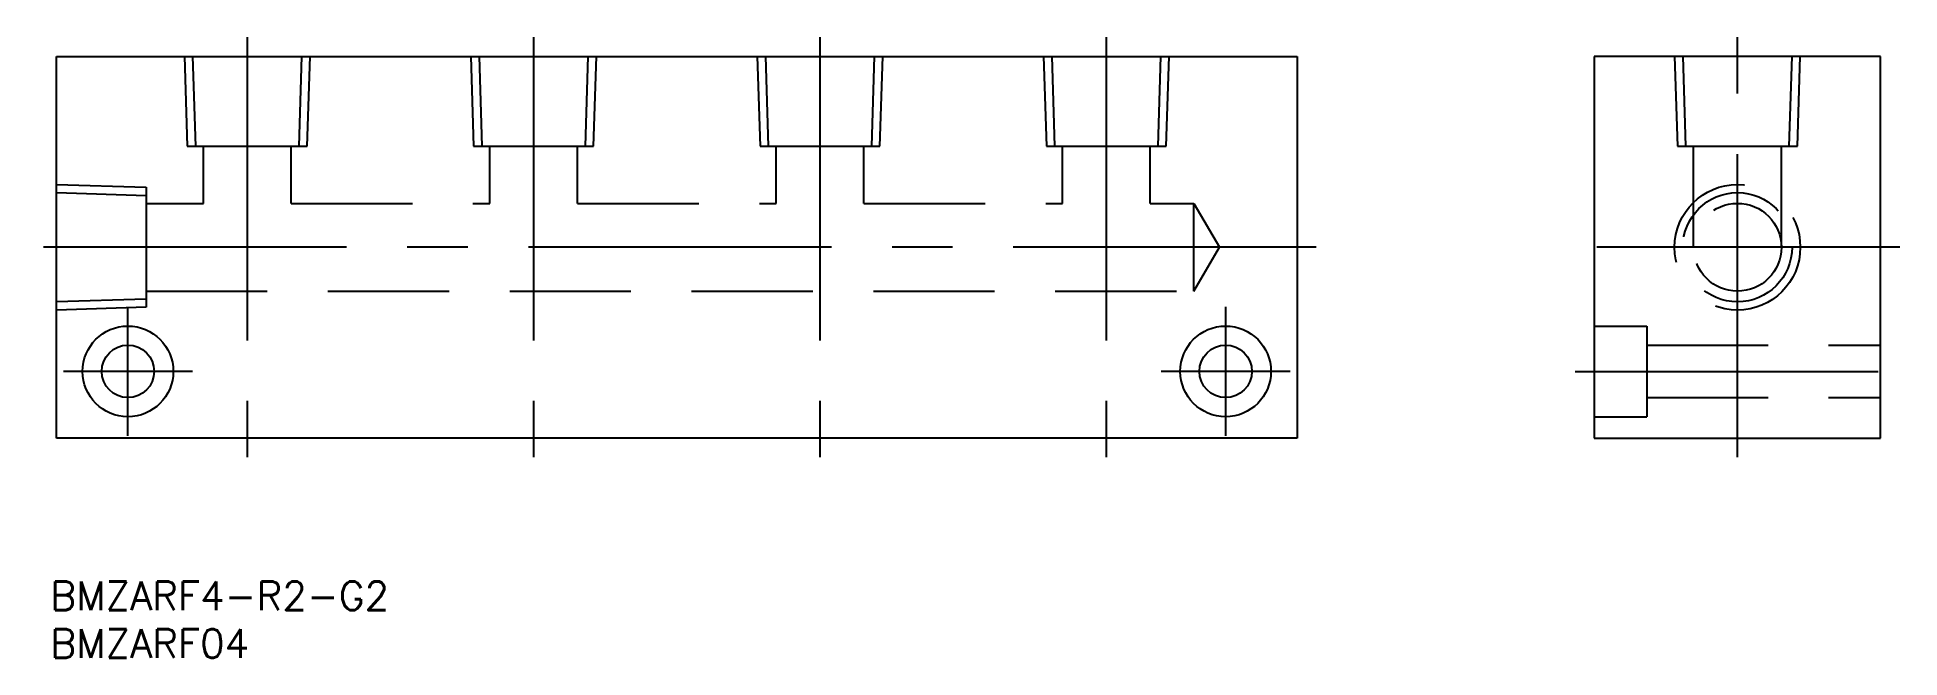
# Model space of a CAD drawing. Extents: x -2 to 193, y -23 to 42.
import ezdxf

# ---------------------------------------------------------------- set-up
doc = ezdxf.new("R2010")
doc.units = 0
doc.linetypes.add('CENTER', pattern=[50.8, 31.75, -6.35, 6.35, -6.35])
doc.linetypes.add('DASHED', pattern=[19.05, 12.7, -6.35])
doc.layers.get('0').update_dxf_attribs({"linetype": 'CONTINUOUS'})
doc.layers.add('CENTER', color=1, linetype='CONTINUOUS')
doc.styles.get("Standard").update_dxf_attribs({"font": 'txt.shx', "height": 3, "bigfont": 'bigfont.shx'})

# ---------------------------------------------------------------- blocks, each defined once
blk = doc.blocks.new('*U2')
at = {"color": 7, "linetype": 'CONTINUOUS'}
blk.add_text('BMZARF4-R2-G2', height=3, dxfattribs=at).set_placement((-0.625, -18))
blk = doc.blocks.new('*U3')
at = {"color": 7, "linetype": 'CONTINUOUS'}
blk.add_text('BMZARF04', height=3, dxfattribs=at).set_placement((-0.625, -23))

msp = doc.modelspace()

# ---------------------------------------------------------------- linework, layer by layer
at = {"color": 7, "linetype": 'CONTINUOUS'}
for p, q in [((0, 40), (130, 40)), ((0, 0), (0, 40)), ((130, 40), (130, 0)), ((191.12, 40), (161.12, 40)), ((161.12, 40), (161.12, 0)), ((191.12, 0), (191.12, 40)), ((130, 0), (0, 0)), ((161.12, 0), (191.12, 0))]:
    msp.add_line(p, q, dxfattribs=at)
at = {"color": 3, "linetype": 'DASHED'}
for p, q in [((13.42, 40), (13.72, 30.6)), ((14.28, 40), (14.57, 30.6)), ((25.43, 30.6), (25.72, 40)), ((26.28, 30.6), (26.58, 40)), ((43.42, 40), (43.72, 30.6)), ((44.28, 40), (44.57, 30.6)), ((55.43, 30.6), (55.72, 40)), ((56.28, 30.6), (56.58, 40)), ((73.42, 40), (73.72, 30.6)), ((74.28, 40), (74.57, 30.6)), ((85.43, 30.6), (85.72, 40)), ((86.28, 30.6), (86.58, 40)), ((103.42, 40), (103.72, 30.6)), ((104.28, 40), (104.57, 30.6)), ((115.43, 30.6), (115.72, 40)), ((116.28, 30.6), (116.58, 40)), ((169.54, 40), (169.84, 30.6)), ((170.4, 40), (170.69, 30.6)), ((181.55, 30.6), (181.84, 40)), ((182.41, 30.6), (182.7, 40)), ((13.72, 30.6), (26.28, 30.6)), ((15.4, 24.6), (15.4, 30.6)), ((24.6, 24.6), (24.6, 30.6)), ((43.72, 30.6), (56.28, 30.6)), ((45.4, 24.6), (45.4, 30.6)), ((54.6, 24.6), (54.6, 30.6)), ((73.72, 30.6), (86.28, 30.6)), ((75.4, 24.6), (75.4, 30.6)), ((84.6, 24.6), (84.6, 30.6)), ((103.72, 30.6), (116.28, 30.6)), ((105.4, 24.6), (105.4, 30.6)), ((114.6, 24.6), (114.6, 30.6)), ((169.84, 30.6), (182.41, 30.6)), ((171.52, 20), (171.52, 30.6)), ((180.72, 20), (180.72, 30.6)), ((0, 26.58), (9.4, 26.28)), ((0, 25.72), (9.4, 25.43)), ((9.4, 26.28), (9.4, 13.72)), ((9.4, 24.6), (15.4, 24.6)), ((24.6, 24.6), (45.4, 24.6)), ((54.6, 24.6), (75.4, 24.6)), ((84.6, 24.6), (105.4, 24.6)), ((114.6, 24.6), (119.18, 24.6)), ((119.18, 15.4), (119.18, 24.6)), ((119.18, 24.6), (121.84, 20)), ((119.18, 15.4), (121.84, 20)), ((9.4, 14.57), (0, 14.28)), ((9.4, 13.72), (0, 13.42)), ((9.4, 15.4), (119.18, 15.4)), ((161.12, 11.75), (166.62, 11.75)), ((166.62, 11.75), (166.62, 2.25)), ((166.62, 9.75), (191.12, 9.75)), ((166.62, 4.25), (191.12, 4.25)), ((161.12, 2.25), (166.62, 2.25))]:
    msp.add_line(p, q, dxfattribs=at)
for radius in [6.58, 5.72, 4.6]:
    msp.add_circle((176.12, 20), radius, dxfattribs=at)
at = {"color": 7, "linetype": 'CONTINUOUS'}
for centre, radius in [((7.5, 7), 4.75), ((122.5, 7), 4.75), ((7.5, 7), 2.75), ((122.5, 7), 2.75)]:
    msp.add_circle(centre, radius, dxfattribs=at)
at = {"layer": 'CENTER', "color": 1, "linetype": 'CENTER'}
for p, q in [((20, 42), (20, -2)), ((50, 42), (50, -2)), ((80, 42), (80, -2)), ((110, 42), (110, -2)), ((176.12, -2), (176.12, 42)), ((132, 20), (-2, 20)), ((193.12, 20), (159.12, 20)), ((7.5, 0.25), (7.5, 13.75)), ((122.5, 13.75), (122.5, 0.25)), ((14.25, 7), (0.75, 7)), ((129.25, 7), (115.75, 7)), ((159.12, 7), (193.12, 7))]:
    msp.add_line(p, q, dxfattribs=at)

# ---------------------------------------------------------------- block references
at = {"color": 7, "linetype": 'CONTINUOUS'}
for name in ['*U2', '*U3']:
    msp.add_blockref(name, (0, 0), dxfattribs=at)

doc.saveas('drawing.dxf')
